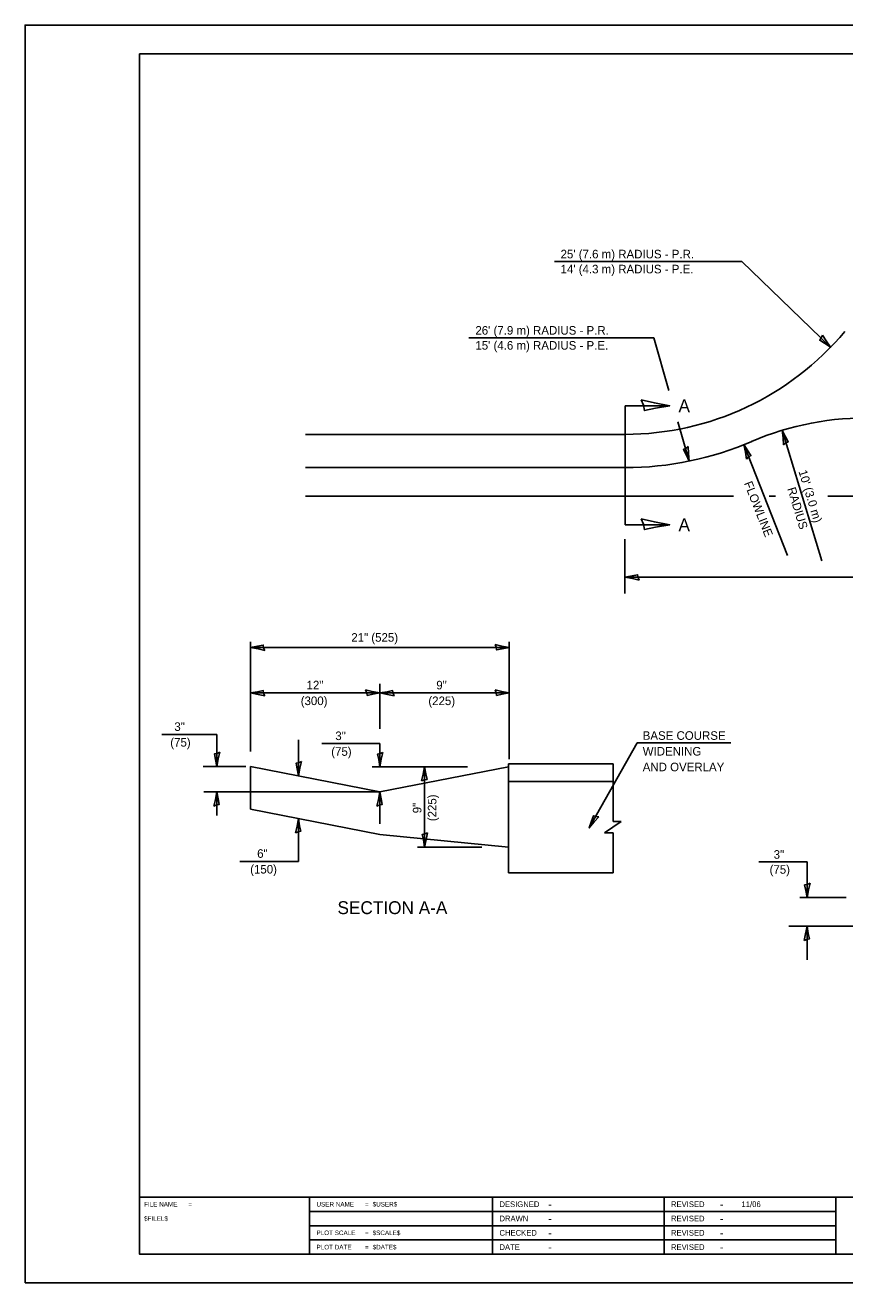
# Model space of a CAD drawing. Extents: x 98549 to 99229, y 99311 to 99751.
# Drawn here: x 98549.1 to 98835.7, y 99311.1 to 99751.1 of the extents above; entities that cross this region are included whole.
import ezdxf

# ---------------------------------------------------------------- set-up
doc = ezdxf.new("R2010")
doc.units = 0
for name, color, linetype in [('Design_PR_Back of Gutter or Curb line', 7, 'Continuous'), ('Design_PR_Roadway Dimensions', 7, 'Continuous'), ('Design_PR_Roadway Notes', 7, 'Continuous'), ('Level 29', 7, 'Continuous'), ('Level 43', 7, 'Continuous'), ('Sheets_50 Reference Boundary', 7, 'Continuous'), ('Sheets_General Details', 7, 'Continuous'), ('Sheets_Printer Plotting Border', 7, 'Continuous')]:
    doc.layers.add(name, color=color, linetype=linetype)

msp = doc.modelspace()

# ---------------------------------------------------------------- linework, layer by layer
at = {"layer": 'Design_PR_Back of Gutter or Curb line'}
for p, q in [((98758.87, 99607.93), (98647.14, 99607.93)), ((98758.87, 99596.28), (98647.14, 99596.28)), ((98627.87, 99491.72), (98673.13, 99482.88)), ((98627.87, 99476.78), (98627.87, 99491.72)), ((98718.05, 99491.66), (98673.13, 99482.88)), ((98627.87, 99476.78), (98673.13, 99467.94)), ((98718.05, 99463.5), (98673.13, 99467.94))]:
    msp.add_line(p, q, dxfattribs=at)
for centre, radius, start, end in [((98758.87, 99707.93), 100, 270, 320.238), ((98842.81, 99513.64), 100, 88.2545, 113.3671), ((98758.87, 99707.93), 111.64, 270, 293.4202)]:
    msp.add_arc(centre, radius, start, end, dxfattribs=at)
at = {"layer": 'Design_PR_Roadway Notes'}
for p, q in [((98758.87, 99576.3), (98758.87, 99617.93)), ((98758.87, 99617.93), (98774.49, 99617.93)), ((98758.87, 99576.3), (98771.18, 99576.3)), ((98758.87, 99576.3), (98774.49, 99576.3)), ((98763.12, 99499.98), (98746.34, 99470.24)), ((98763.12, 99499.98), (98795.89, 99499.98))]:
    msp.add_line(p, q, dxfattribs=at)
for points in [[(98764.49, 99620.02), (98765.3, 99618.1), (98765.62, 99616.26), (98769.49, 99617.07), (98774.49, 99617.93), (98769.15, 99618.9)], [(98764.49, 99578.4), (98765.3, 99576.47), (98765.62, 99574.63), (98769.49, 99575.44), (98774.49, 99576.3), (98769.15, 99577.27)], [(98749.71, 99474.08), (98748.67, 99474.2), (98747.79, 99474.52), (98747.19, 99472.63), (98746.34, 99470.24), (98748.07, 99472.33)]]:
    msp.add_lwpolyline(points, close=True, dxfattribs=at)
at = {"layer": 'Level 29'}
for p, q in [((98796.78, 99586.31), (98647.14, 99586.31)), ((98934.69, 99586.31), (98829.85, 99586.31)), ((98718.05, 99454.55), (98718.05, 99492.66)), ((98718.05, 99492.66), (98754.73, 99492.66)), ((98754.73, 99486.45), (98754.73, 99492.66)), ((98718.05, 99486.45), (98754.73, 99486.45)), ((98754.73, 99472.48), (98754.73, 99486.45)), ((98757.49, 99472.48), (98751.66, 99468.53)), ((98754.73, 99472.48), (98757.49, 99472.48)), ((98754.73, 99468.53), (98751.66, 99468.53)), ((98754.73, 99454.55), (98754.73, 99468.53)), ((98718.05, 99454.55), (98754.73, 99454.55))]:
    msp.add_line(p, q, dxfattribs=at)
at = {"layer": 'Level 43'}
for p, q in [((98799.75, 99668.37), (98734.21, 99668.37)), ((98830.74, 99638.4), (98799.75, 99668.37)), ((98768.92, 99641.69), (98704.28, 99641.69)), ((98774.21, 99623.26), (98768.92, 99641.69)), ((98781.29, 99598.56), (98777.35, 99612.3)), ((98813.84, 99609.36), (98827.68, 99563.63)), ((98815.68, 99565.57), (98800.47, 99604.33)), ((98811.49, 99586.31), (98809.23, 99586.31)), ((98758.83, 99552.2), (98758.83, 99571.31)), ((98758.83, 99557.99), (99111.74, 99557.99)), ((98627.87, 99496.92), (98627.87, 99535.37)), ((98718.39, 99533.37), (98627.87, 99533.37)), ((98718.39, 99494.29), (98718.39, 99535.37)), ((98673.13, 99520.62), (98673.13, 99504.9)), ((98673.13, 99517.46), (98627.87, 99517.46)), ((98718.39, 99517.46), (98673.13, 99517.46)), ((98616.08, 99502.93), (98596.86, 99502.93)), ((98616.08, 99491.72), (98616.08, 99502.93)), ((98644.63, 99488.45), (98644.63, 99501.07)), ((98673.13, 99499.72), (98652.8, 99499.72)), ((98673.13, 99499.72), (98673.13, 99491.66)), ((98626.22, 99491.72), (98611.36, 99491.72)), ((98703.76, 99491.66), (98670.38, 99491.66)), ((98688.76, 99463.53), (98688.76, 99491.66)), ((98673.13, 99482.88), (98611.58, 99482.88)), ((98616.08, 99474.56), (98616.08, 99482.88)), ((98673.13, 99482.88), (98673.13, 99471.68)), ((98644.63, 99458.54), (98644.63, 99473.51)), ((98708.76, 99463.53), (98686.29, 99463.53)), ((98644.63, 99458.54), (98624.11, 99458.54)), ((98822.52, 99458.33), (98805.68, 99458.33)), ((98822.52, 99445.89), (98822.52, 99458.33)), ((98836.17, 99445.89), (98820.03, 99445.89)), ((98916.23, 99435.85), (98816.14, 99435.85)), ((98822.52, 99424.13), (98822.52, 99435.85))]:
    msp.add_line(p, q, dxfattribs=at)
for points in [[(98827.87, 99642.63), (98827.5, 99641.65), (98826.97, 99640.88), (98828.64, 99639.83), (98830.74, 99638.4), (98829.16, 99640.6)], [(98814.29, 99604.27), (98815.09, 99604.94), (98815.93, 99605.36), (98814.98, 99607.09), (98813.84, 99609.36), (98814.15, 99606.66)], [(98780.92, 99603.65), (98780.11, 99603), (98779.27, 99602.59), (98780.19, 99600.84), (98781.29, 99598.56), (98781.02, 99601.26)], [(98801.33, 99599.29), (98802.07, 99600.02), (98802.87, 99600.51), (98801.79, 99602.16), (98800.47, 99604.33), (98801, 99601.67)], [(98763.83, 99556.94), (98763.43, 99557.9), (98763.27, 99558.82), (98761.33, 99558.42), (98758.83, 99557.99), (98761.5, 99557.5)], [(98632.87, 99532.33), (98632.47, 99533.29), (98632.31, 99534.21), (98630.37, 99533.81), (98627.87, 99533.37), (98630.54, 99532.89)], [(98713.39, 99534.42), (98713.8, 99533.46), (98713.96, 99532.54), (98715.89, 99532.94), (98718.39, 99533.37), (98715.72, 99533.86)], [(98632.87, 99516.41), (98632.47, 99517.37), (98632.31, 99518.29), (98630.37, 99517.89), (98627.87, 99517.46), (98630.54, 99516.97)], [(98668.13, 99518.5), (98668.54, 99517.54), (98668.7, 99516.62), (98670.63, 99517.02), (98673.13, 99517.46), (98670.47, 99517.94)], [(98678.13, 99516.41), (98677.72, 99517.37), (98677.57, 99518.29), (98675.63, 99517.89), (98673.13, 99517.46), (98675.8, 99516.97)], [(98713.39, 99518.5), (98713.8, 99517.54), (98713.96, 99516.62), (98715.89, 99517.02), (98718.39, 99517.46), (98715.72, 99517.94)], [(98617.13, 99496.72), (98616.17, 99496.31), (98615.25, 99496.16), (98615.65, 99494.22), (98616.08, 99491.72), (98616.57, 99494.39)], [(98645.67, 99493.45), (98644.71, 99493.04), (98643.79, 99492.89), (98644.19, 99490.95), (98644.63, 99488.45), (98645.11, 99491.12)], [(98674.18, 99496.65), (98673.22, 99496.25), (98672.3, 99496.09), (98672.7, 99494.16), (98673.13, 99491.66), (98673.62, 99494.32)], [(98687.72, 99486.66), (98688.68, 99487.06), (98689.6, 99487.22), (98689.19, 99489.16), (98688.76, 99491.66), (98688.28, 99488.99)], [(98615.04, 99477.89), (98616, 99478.29), (98616.92, 99478.45), (98616.52, 99480.38), (98616.08, 99482.88), (98615.6, 99480.22)], [(98672.09, 99477.89), (98673.05, 99478.29), (98673.97, 99478.45), (98673.56, 99480.38), (98673.13, 99482.88), (98672.65, 99480.22)], [(98643.58, 99468.51), (98644.54, 99468.91), (98645.46, 99469.07), (98645.06, 99471.01), (98644.63, 99473.51), (98644.14, 99470.84)], [(98689.81, 99468.53), (98688.85, 99468.12), (98687.93, 99467.96), (98688.33, 99466.03), (98688.76, 99463.53), (98689.25, 99466.19)], [(98823.57, 99450.89), (98822.6, 99450.48), (98821.68, 99450.32), (98822.09, 99448.39), (98822.52, 99445.89), (98823, 99448.55)], [(98821.47, 99430.85), (98822.44, 99431.26), (98823.36, 99431.42), (98822.95, 99433.35), (98822.52, 99435.85), (98822.04, 99433.18)]]:
    msp.add_lwpolyline(points, close=True, dxfattribs=at)
at = {"layer": 'Sheets_50 Reference Boundary'}
msp.add_lwpolyline([(98589.05, 99741.08), (99219.05, 99741.08), (99219.05, 99341.09), (98589.05, 99341.09)], close=True, dxfattribs=at)
at = {"layer": 'Sheets_General Details'}
for p, q in [((98549.05, 99751.09), (98549.05, 99311.09)), ((99229.05, 99751.09), (98549.05, 99751.09)), ((98589.05, 99341.09), (99219.05, 99341.09)), ((98648.54, 99341.09), (98648.54, 99321.09)), ((98712.54, 99341.09), (98712.54, 99321.09)), ((98772.54, 99341.09), (98772.54, 99321.09)), ((98832.54, 99341.09), (98832.54, 99321.09)), ((98648.54, 99336.09), (98832.54, 99336.09)), ((98648.54, 99331.09), (98832.54, 99331.09)), ((98648.54, 99326.09), (98832.54, 99326.09)), ((99229.05, 99311.09), (98549.05, 99311.09))]:
    msp.add_line(p, q, dxfattribs=at)
msp.add_lwpolyline([(98589.05, 99741.09), (99219.05, 99741.09), (99219.05, 99321.09), (98589.05, 99321.09)], close=True, dxfattribs=at)
at = {"layer": 'Sheets_Printer Plotting Border'}
msp.add_lwpolyline([(98549.05, 99311.09), (99229.05, 99311.09), (99229.05, 99751.09), (98549.05, 99751.09)], close=True, dxfattribs=at)

# ---------------------------------------------------------------- texts
at = {"layer": 'Design_PR_Roadway Dimensions'}
for s, p in [("25' (7.6 m) RADIUS - P.R.", (98736.32, 99669.5)), ("14' (4.3 m) RADIUS - P.E.", (98736.32, 99664.25)), ("26' (7.9 m) RADIUS - P.R.", (98706.52, 99642.81)), ("15' (4.6 m) RADIUS - P.E.", (98706.52, 99637.56)), ('21" (525)', (98663.12, 99535.38)), ('12"', (98647.47, 99518.71)), ('9"', (98692.84, 99518.71)), ('(300)', (98645.43, 99513.21)), ('(225)', (98690.07, 99513.21)), ('3"', (98601.23, 99504.18)), ('(75)', (98599.8, 99498.68)), ('3"', (98657.53, 99500.97)), ('(75)', (98656.1, 99495.47)), ('6"', (98630.2, 99459.79)), ('3"', (98810.85, 99459.46)), ('(150)', (98627.75, 99454.29)), ('(75)', (98809.42, 99454.21))]:
    msp.add_text(s, height=3, dxfattribs=at).set_placement(p)
for s, rotation, p in [("10' (3.0 m)", 286.8361, (98819.5, 99594.98)), ('FLOWLINE', 291.4237, (98800.41, 99590.82)), ('RADIUS', 286.8361, (98815.59, 99588.93)), ('(225)', 90, (98692.89, 99472.59)), ('9"', 90, (98687.64, 99475.36))]:
    msp.add_text(s, height=3, rotation=rotation, dxfattribs=at).set_placement(p)
at = {"layer": 'Design_PR_Roadway Notes'}
for s, height, p in [('A', 4.5, (98777.56, 99615.68)), ('A', 4.5, (98777.56, 99574.05)), ('BASE COURSE', 3, (98765.05, 99501.06)), ('WIDENING', 3, (98765.05, 99495.56)), ('AND OVERLAY', 3, (98765.05, 99490.06)), ('SECTION A-A', 4.5, (98658.28, 99440.09))]:
    msp.add_text(s, height=height, dxfattribs=at).set_placement(p)
at = {"layer": 'Sheets_General Details'}
for s, p in [('FILE NAME', (98590.65, 99337.79)), ('=', (98606.1, 99337.79)), ('USER NAME', (98650.94, 99337.79)), ('=', (98667.89, 99337.79)), ('$USER$', (98670.58, 99337.79)), ('$FILEL$', (98590.65, 99332.79)), ('PLOT SCALE', (98650.94, 99327.79)), ('=', (98667.89, 99327.79)), ('$SCALE$', (98670.58, 99327.79)), ('PLOT DATE', (98650.94, 99322.79)), ('=', (98667.89, 99322.79)), ('$DATE$', (98670.58, 99322.79))]:
    msp.add_text(s, height=1.6, rotation=360, dxfattribs=at).set_placement(p)
for s, height, p in [('DESIGNED', 2, (98714.94, 99337.59)), ('REVISED', 2, (98774.94, 99337.59)), ('11/06', 2, (98799.62, 99337.59)), ('DRAWN', 2, (98714.94, 99332.59)), ('-', 2.8, (98732.02, 99337.19)), ('REVISED', 2, (98774.94, 99332.59)), ('-', 2.8, (98792.02, 99337.19)), ('-', 2.8, (98732.02, 99332.19)), ('-', 2.8, (98792.02, 99332.19)), ('CHECKED', 2, (98714.94, 99327.59)), ('-', 2.8, (98732.02, 99327.19)), ('REVISED', 2, (98774.94, 99327.59)), ('-', 2.8, (98792.02, 99327.19)), ('DATE', 2, (98714.94, 99322.59)), ('-', 2.8, (98732.02, 99322.19)), ('REVISED', 2, (98774.94, 99322.59)), ('-', 2.8, (98792.02, 99322.19))]:
    msp.add_text(s, height=height, dxfattribs=at).set_placement(p)

doc.saveas('drawing.dxf')
